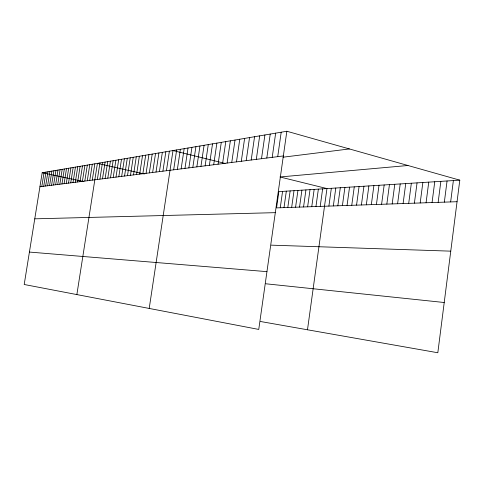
<?xml version="1.0" encoding="UTF-8"?>
<svg xmlns="http://www.w3.org/2000/svg" width="484" height="484" viewBox="0 0 484 484"><rect width="100%" height="100%" fill="white"/><g stroke="black" fill="none" stroke-linecap="round" stroke-linejoin="round"><path stroke-width="0.73" d="M444.342 202.143L447.059 180.974M450.64 201.925L453.375 180.574M286.849 131.249L258.752 329.429L24.2 284.495L42.181 172.74L286.849 131.249L459.8 180.163L437.82 352.751L260.452 321.497M420.185 202.965L422.853 182.504M426.071 202.766L428.751 182.129M432.061 202.56L434.753 181.754M438.147 202.354L440.851 181.367M397.6 203.74L400.214 183.938M403.105 203.552L405.737 183.587M408.708 203.359L411.346 183.236M414.401 203.165L417.051 182.873M376.431 204.466L378.996 185.281M381.598 204.29L384.175 184.955M386.843 204.109L389.439 184.622M392.179 203.927L394.781 184.283M356.551 205.143L359.067 186.546M361.403 204.98L363.932 186.237M366.334 204.811L368.875 185.923M371.343 204.641L373.896 185.608M333.337 205.942L335.793 188.022M337.844 205.785L340.312 187.732M342.412 205.627L344.898 187.441M347.052 205.47L349.551 187.151M351.765 205.307L354.27 186.848M311.763 206.68L314.164 189.389M315.955 206.535L318.369 189.123M320.208 206.39L322.634 188.857M307.485 329.786L326.954 188.578L279.933 176.969L407.951 165.498M328.896 206.093L331.346 188.3M291.671 207.37L294.012 190.666M295.579 207.231L297.932 190.418M299.542 207.098L301.907 190.17M303.559 206.958L305.936 189.909M307.63 206.819L310.026 189.655M277.725 156.647L281.198 132.205M280.254 207.757L282.571 191.392M284.005 207.63L286.334 191.156M287.811 207.497L290.146 190.914M256.308 159.357L259.69 135.853M261.505 158.704L264.911 134.969M266.805 158.032L270.235 134.062M272.208 157.348L275.662 133.142M236.482 161.868L239.774 139.229M241.298 161.257L244.614 138.412M246.205 160.64L249.544 137.571M251.208 160.004L254.566 136.724M213.686 164.754L216.874 143.113M218.084 164.197L221.291 142.363M222.555 163.628L225.786 141.6M227.117 163.054L230.366 140.826M231.757 162.467L235.024 140.033M192.826 167.391L195.911 146.67M196.855 166.883L199.959 145.98M200.951 166.363L204.079 145.285M205.125 165.837L208.271 144.571M209.366 165.298L212.53 143.851M149.205 308.441L172.994 150.554L225.121 163.429M173.671 169.817L176.66 149.931M177.374 169.352L180.381 149.302M181.143 168.874L184.168 148.661M184.973 168.39L188.016 148.007M188.863 167.894L191.93 147.342M146.071 173.308L148.921 154.638M149.332 172.897L152.2 154.081M152.648 172.479L155.533 153.519M156.011 172.05L158.915 152.944M159.436 171.62L162.352 152.357M162.908 171.179L165.843 151.764M166.436 170.731L169.388 151.165M124.551 176.037L127.286 158.304M127.492 175.662L130.244 157.802M130.474 175.287L133.239 157.294M133.499 174.899L136.282 156.78M136.573 174.512L139.368 156.253M139.688 174.119L142.508 155.727M142.853 173.72L145.69 155.183M105.119 178.493L107.75 161.62M107.781 178.154L110.425 161.166M110.479 177.816L113.135 160.706M113.214 177.471L115.888 160.24M115.985 177.12L118.677 159.768M118.804 176.763L121.502 159.284M121.653 176.4L124.376 158.8M82.383 181.373L84.882 165.498M84.809 181.064L87.32 165.08M87.265 180.756L89.794 164.663M89.752 180.441L92.299 164.239M92.281 180.121L94.834 163.81M76.865 294.581L97.411 163.374L144.353 173.986M97.357 179.473L99.94 162.945M99.91 179.153L102.505 162.509M102.493 178.826L105.113 162.067M59.822 184.229L62.194 169.346M61.952 183.956L64.336 168.983M64.106 183.684L66.502 168.613M66.284 183.406L68.698 168.244M68.498 183.127L70.918 167.863M70.737 182.843L73.169 167.482M73.005 182.559L75.456 167.095M75.304 182.268L77.767 166.702M77.634 181.972L80.108 166.308M79.993 181.675L82.48 165.903M41.812 186.503L44.074 172.419M43.717 186.267L45.992 172.092M45.641 186.019L47.934 171.766M47.595 185.771L49.894 171.427M49.574 185.523L51.885 171.094M51.57 185.269L53.893 170.749M53.597 185.015L55.932 170.404M55.648 184.755L57.989 170.059M57.723 184.495L60.076 169.702M39.93 186.745L283.346 155.939M283.061 157.191L349.4 148.939M459.8 180.163L278.857 191.628L276.552 207.884L457.059 201.707M34.763 218.835L275.305 212.657M271.27 245.152L450.761 251.154M29.415 252.067L266.944 271.645M265.795 283.781L444.215 302.506M42.181 172.74L83.684 181.542"/></g></svg>
